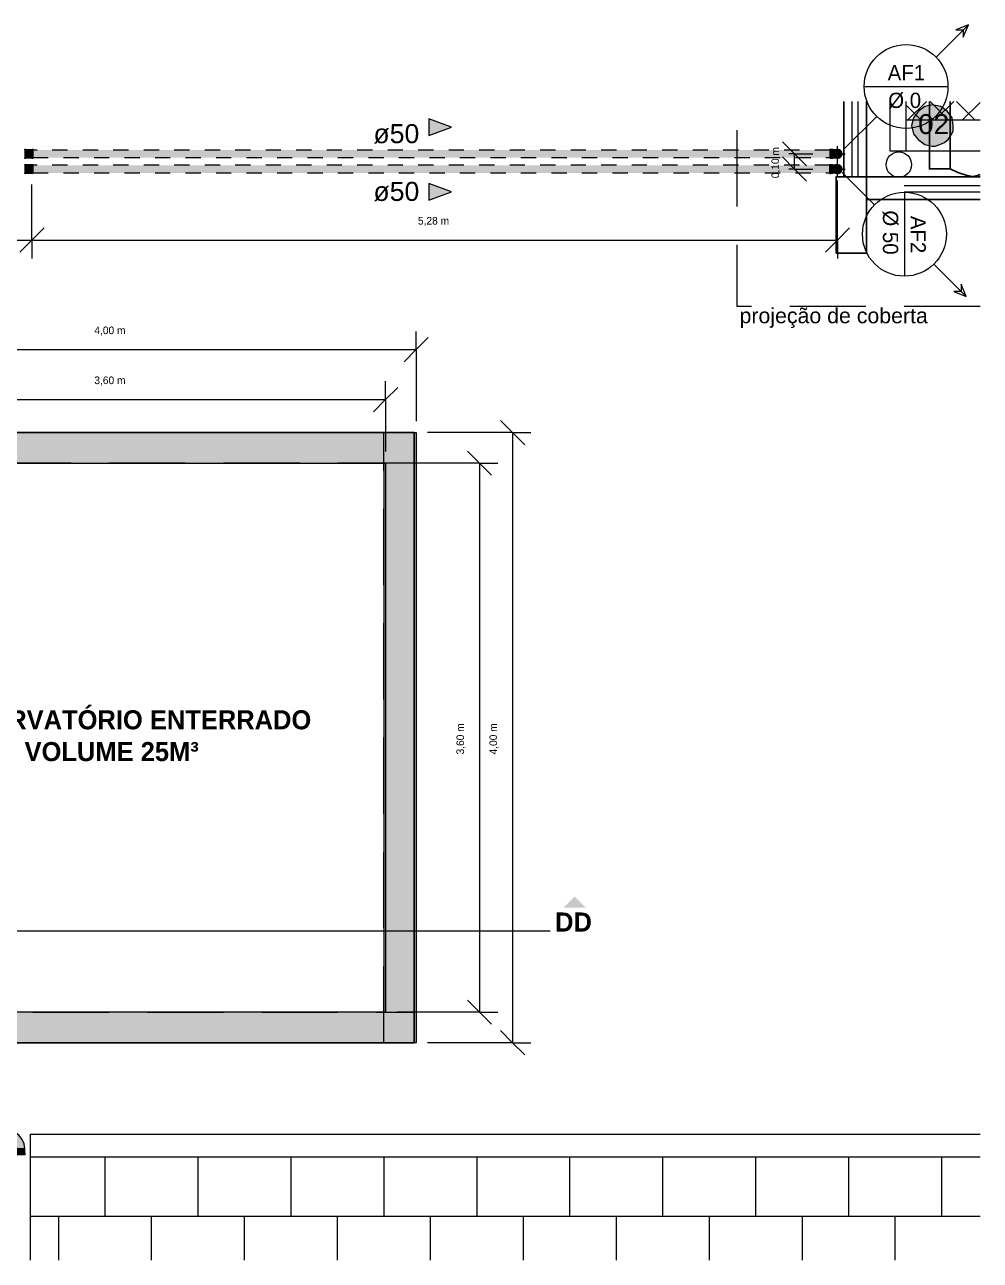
# Model space of a CAD drawing. Header units: metres. Extents: x 147 to 427, y -16 to 162.
# Drawn here: x 154.17 to 160.43, y 92.22 to 100.32 of the extents above; entities that cross this region are included whole.
import ezdxf

# ---------------------------------------------------------------- set-up
doc = ezdxf.new("R2010")
doc.units = ezdxf.units.M
doc.linetypes.add('Aligning Line', pattern=[0.012, 0.006, -0.006])
doc.linetypes.add('IMPORT-Dashed _3_', pattern=[0.75, 0.5, -0.25])
doc.layers.add('1053_ARQ_BASE_MATADOURO_dwg', color=7, linetype='Continuous', lineweight=5, true_color=0x767676)
for name, color, linetype, lineweight in [('A-ANNO-DIMS', 7, 'Continuous', 5), ('A-ANNO-DIMS-50', 7, 'Continuous', 5), ('A-ANNO-NOTE', 7, 'Continuous', 5), ('A-DETL', 7, 'Continuous', 5), ('A-ESTRUTURA', 7, 'Continuous', 30), ('A-PAREDE', 7, 'Continuous', 30), ('A-PISO', 7, 'Continuous', 5), ('A-TEXTO1', 7, 'Continuous', 5), ('A-VISTA01', 7, 'Continuous', 20), ('A-WALL', 7, 'Continuous', 9), ('A_lay', 7, 'Continuous', 5), ('A_PROJEÇÃO', 7, 'IMPORT-Dashed _3_', 5), ('G-ANNO-SYMB', 7, 'Continuous', 5), ('G-ANNO-TEXT', 7, 'Continuous', 5), ('P-PIPE', 7, 'Continuous', 5), ('P-PIPE-CNTR', 7, 'Continuous', 5), ('P-PIPE-IDEN', 7, 'Continuous', 5), ('PDF_equip 1020', 7, 'Continuous', 5), ('PDF_EQUIPAMENTOS', 7, 'Continuous', 5), ('PDF_Text', 7, 'Continuous', 5)]:
    doc.layers.add(name, color=color, linetype=linetype, lineweight=lineweight)
doc.styles.add('Arial', font='arial.ttf', dxfattribs={"height": 0.1})
doc.styles.add('Arial_1', font='arial.ttf', dxfattribs={"height": 0.1308})
doc.styles.add('Arial_25', font='arial.ttf', dxfattribs={"height": 0.125})
doc.styles.add('Century Gothic', font='GOTHIC.TTF', dxfattribs={"height": 0.05})
doc.styles.add('Century Gothic_2', font='GOTHIC.TTF', dxfattribs={"height": 0.1})
doc.styles.add('Century Gothic_B', font='GOTHICB.TTF', dxfattribs={"height": 0.125})
doc.dimstyles.new('Setores_1_mm', dxfattribs={"dimscale": 0.3048, "dimtxt": 0.052208, "dimasz": 0.520833, "dimexe": 0.393701, "dimexo": 0.246063, "dimgap": 0.287073, "dimtad": 1, "dimrnd": 0.01, "dimzin": 0, "dimdsep": 46, "dimtxsty": 'Century Gothic', "dimblk1": 'OBLIQUE', "dimblk2": 'OBLIQUE', "dimsah": 1, "dimcen": 0.09, "dimazin": 0, "dimtfac": 1, "dimtdec": 4, "dimtix": 1, "dimtmove": 0, "dimatfit": 3, "dimfxl": 1, "dimtvp": 1, "dimtolj": 1, "dimtzin": 0, "dimarcsym": 2})

# ---------------------------------------------------------------- blocks, each defined once
blk = doc.blocks.new('AF_Soldavel_Curva 45_90 - Standard-3646028-RESERVATÓRIOS TÉRREO')
at = {"layer": 'P-PIPE', "true_color": 0x69503c}
for points in [[(-0.0947, -0.0272), (-0.078, -0.0251), (-0.0737, -0.0247), (-0.0559, -0.0206), (-0.0456, -0.0158), (-0.0416, -0.0141), (-0.0225, -0.0033), (0.0044, 0.0241), (0.0194, 0.0532), (0.0213, 0.0576), (0.0241, 0.071), (0.0263, 0.0896), (0.0269, 0.0947), (-0.0272, 0.0947), (-0.0323, 0.0688), (-0.0473, 0.047), (-0.0485, 0.0459), (-0.0698, 0.0321), (-0.0947, 0.0269), (-0.0947, -0.0269)], [(-0.0308, 0.1328), (-0.0308, 0.1253), (0.0307, 0.1253), (0.0307, 0.1328), (-0.0298, 0.1328)], [(-0.0308, 0.1253), (-0.0287, 0.1223), (0.0289, 0.1227), (0.0307, 0.1253), (-0.0298, 0.1253)], [(-0.0287, 0.0964), (0.0286, 0.0964), (0.0286, 0.1223), (-0.0287, 0.1223), (-0.0287, 0.1174)], [(-0.1328, -0.0268), (-0.1328, -0.0308), (-0.1253, -0.0308), (-0.1253, 0.0307), (-0.1328, 0.0307), (-0.1328, -0.0266)], [(-0.1253, -0.0268), (-0.1253, -0.0308), (-0.1223, -0.0287), (-0.1227, 0.0289), (-0.1253, 0.0307), (-0.1253, -0.0266)], [(-0.1223, -0.0177), (-0.1223, -0.0287), (-0.0964, -0.0287), (-0.0964, 0.0286), (-0.1223, 0.0286), (-0.1223, -0.0177)], [(-0.0964, -0.0263), (-0.0964, -0.0287), (-0.0947, -0.0265), (-0.0947, 0.0271), (-0.0964, 0.0286), (-0.0964, -0.0256)], [(0.0213, 0.0576), (0.0251, 0.0785), (0.0241, 0.071), (0.0221, 0.0615)]]:
    blk.add_hatch(color=27, dxfattribs=at).paths.add_polyline_path(points)
h = blk.add_hatch(color=27, dxfattribs=at)
h.paths.add_polyline_path([(-0.0287, 0.0964), (-0.0269, 0.0947), (0.0255, 0.0947), (0.0265, 0.0964), (-0.027, 0.0964)])
h.paths.add_polyline_path([(0.0262, 0.0947), (0.0271, 0.0947), (0.0286, 0.0964), (0.0269, 0.0964), (0.0264, 0.0952)])
at = {"layer": 'P-PIPE'}
for p, q in [((0.0307, 0.1328), (-0.0308, 0.1328)), ((-0.0308, 0.1253), (0.0307, 0.1253)), ((-0.0308, 0.1328), (-0.0308, 0.1253)), ((-0.0308, 0.1253), (-0.0287, 0.1223)), ((-0.0287, 0.1223), (0.0286, 0.1223)), ((-0.0287, 0.1223), (-0.0287, 0.0964)), ((-0.0287, 0.0964), (-0.0272, 0.0947)), ((-0.0287, 0.0964), (0.0286, 0.0964)), ((-0.0272, 0.0947), (0.0271, 0.0947)), ((0.0271, 0.0947), (0.0286, 0.0964)), ((0.0286, 0.1223), (0.0307, 0.1253)), ((0.0286, 0.0964), (0.0286, 0.1223)), ((0.0307, 0.1253), (0.0307, 0.1328)), ((-0.1253, 0.0307), (-0.1328, 0.0307)), ((-0.1328, 0.0307), (-0.1328, -0.0308)), ((-0.1223, 0.0286), (-0.1253, 0.0307)), ((-0.1253, 0.0307), (-0.1253, -0.0308)), ((-0.1223, 0.0286), (-0.1223, -0.0269)), ((-0.0964, 0.0286), (-0.1223, 0.0286)), ((-0.0964, 0.0286), (-0.0964, -0.0287)), ((-0.0947, 0.0271), (-0.0964, 0.0286)), ((-0.0947, 0.0271), (-0.0947, 0.0261)), ((-0.0947, 0.0255), (-0.0947, -0.0272)), ((-0.1328, -0.0308), (-0.1253, -0.0308)), ((-0.1253, -0.0308), (-0.1223, -0.0287)), ((-0.1223, -0.0269), (-0.1223, -0.0287)), ((-0.1223, -0.0287), (-0.0964, -0.0287)), ((-0.0964, -0.0287), (-0.0947, -0.0272))]:
    blk.add_line(p, q, dxfattribs=at)
at = {"layer": 'P-PIPE', "flags": 128}
for points in [[(-0.0947, -0.0272), (-0.0634, -0.023), (-0.0341, -0.011), (-0.0089, 0.0082), (0.0105, 0.0332), (0.0228, 0.0624), (0.0271, 0.0937), (0.0271, 0.0947)], [(-0.0272, 0.0947), (-0.0312, 0.0716), (-0.043, 0.0512), (-0.0611, 0.0361), (-0.0832, 0.0281), (-0.0947, 0.0271)]]:
    blk.add_lwpolyline(points, dxfattribs=at)
blk = doc.blocks.new('AÇO_Cotovelo 90 45 - AÇO_Cotovelo 90 45-3953197-RESERVATÓRIOS TÉRREO')
at = {"layer": 'P-PIPE', "true_color": 0x7f7f7f}
for points in [[(159.4523, 99.4697), (159.4523, 99.4991), (159.4488, 99.4973), (159.4488, 99.4957), (159.4488, 99.4697), (159.4497, 99.4697)], [(159.4523, 99.4697), (159.4558, 99.4697), (159.4555, 99.4978), (159.4523, 99.4991), (159.4523, 99.4697)], [(159.4558, 99.4697), (159.4674, 99.4698), (159.4679, 99.4797), (159.4679, 99.4957), (159.4557, 99.4957), (159.4558, 99.4697)], [(159.4681, 99.4697), (159.4709, 99.4697), (159.4767, 99.4862), (159.4908, 99.4957), (159.5067, 99.4957), (159.5207, 99.4851), (159.5261, 99.4697), (159.5292, 99.4697), (159.528, 99.4777), (159.5257, 99.4836), (159.5204, 99.4904), (159.5136, 99.4963), (159.5053, 99.4994), (159.4982, 99.5006), (159.4898, 99.4992), (159.4806, 99.4947), (159.4756, 99.4904), (159.47, 99.4822), (159.4679, 99.4743), (159.4679, 99.4697)], [(159.4679, 99.4743), (159.4687, 99.4783), (159.4709, 99.4836), (159.4771, 99.4917), (159.4829, 99.4963), (159.4837, 99.497), (159.4741, 99.4971), (159.4679, 99.4971), (159.4679, 99.475)], [(159.4718, 99.4697), (159.4733, 99.47), (159.4745, 99.4772), (159.4771, 99.4828), (159.4806, 99.4874), (159.4868, 99.4918), (159.4918, 99.4938), (159.4982, 99.4947), (159.5067, 99.493), (159.5108, 99.4913), (159.5169, 99.486), (159.5205, 99.4808), (159.5224, 99.4758), (159.5238, 99.4697), (159.5257, 99.4697), (159.5201, 99.486), (159.5067, 99.4957), (159.4898, 99.4957), (159.4761, 99.4858), (159.4709, 99.4697)], [(159.4523, 99.4403), (159.4523, 99.4697), (159.4488, 99.4697), (159.449, 99.4415), (159.4496, 99.4413)], [(159.4523, 99.4403), (159.4555, 99.4415), (159.4557, 99.449), (159.4556, 99.4536), (159.4558, 99.4697), (159.4523, 99.4697), (159.4523, 99.4431)], [(159.4982, 99.4388), (159.507, 99.4402), (159.516, 99.4447), (159.5219, 99.4503), (159.5263, 99.4568), (159.5286, 99.4646), (159.5292, 99.4697), (159.5257, 99.4697), (159.5198, 99.4531), (159.506, 99.4436), (159.4898, 99.4436), (159.4759, 99.4543), (159.4704, 99.4697), (159.4674, 99.4697), (159.4685, 99.4616), (159.4709, 99.4558), (159.4766, 99.448), (159.4829, 99.443), (159.4916, 99.4398), (159.494, 99.4394)], [(159.4679, 99.4423), (159.4835, 99.4428), (159.4809, 99.4443), (159.4745, 99.4505), (159.47, 99.4572), (159.4679, 99.4626), (159.4679, 99.4423)], [(159.5052, 99.4436), (159.5067, 99.4436), (159.5206, 99.4542), (159.5257, 99.4697), (159.5233, 99.4697), (159.5221, 99.4626), (159.5192, 99.4563), (159.5143, 99.4507), (159.5097, 99.4476), (159.5047, 99.4455), (159.4982, 99.4447), (159.4898, 99.4464), (159.4849, 99.4487), (159.4806, 99.452), (159.476, 99.4586), (159.4741, 99.4632), (159.4733, 99.4697), (159.4709, 99.4697), (159.4767, 99.4531), (159.4902, 99.4436), (159.5044, 99.4436)]]:
    blk.add_hatch(color=8, dxfattribs=at).paths.add_polyline_path(points)
h = blk.add_hatch(color=8, dxfattribs=at)
h.paths.add_polyline_path([(159.4488, 99.449), (159.4489, 99.4536), (159.4488, 99.4509)])
h.paths.add_polyline_path([(159.4488, 99.4436), (159.4488, 99.4436), (159.4488, 99.4447)])
h.paths.add_polyline_path([(159.4557, 99.4436), (159.4679, 99.444), (159.4674, 99.4697), (159.4558, 99.4697), (159.4557, 99.4447)])
at = {"layer": 'P-PIPE'}
for p, q in [((159.4488, 99.4957), (159.4488, 99.4971)), ((159.4488, 99.4971), (159.4488, 99.4957)), ((159.4499, 99.4971), (159.4488, 99.4971)), ((159.4488, 99.4971), (159.4488, 99.4938)), ((159.4488, 99.4914), (159.4488, 99.4801)), ((159.4679, 99.4971), (159.4546, 99.4971)), ((159.4558, 99.4971), (159.4558, 99.4957)), ((159.4679, 99.4971), (159.4679, 99.4961)), ((159.4679, 99.4955), (159.4679, 99.4862)), ((159.4679, 99.4849), (159.4679, 99.4861)), ((159.4679, 99.4853), (159.4679, 99.4743)), ((159.4953, 99.4971), (159.4982, 99.4971)), ((159.4488, 99.4592), (159.4488, 99.4479)), ((159.4488, 99.4423), (159.4488, 99.4436)), ((159.4488, 99.4432), (159.4488, 99.4423)), ((159.4553, 99.4423), (159.4679, 99.4423)), ((159.4558, 99.4436), (159.4558, 99.4423)), ((159.4558, 99.4423), (159.4558, 99.4436)), ((159.4679, 99.465), (159.4679, 99.4541)), ((159.4679, 99.4536), (159.4679, 99.4544)), ((159.4679, 99.4534), (159.4679, 99.4438)), ((159.4679, 99.4432), (159.4679, 99.4423))]:
    blk.add_line(p, q, dxfattribs=at)
at = {"layer": 'P-PIPE', "flags": 128}
for points in [[(159.4488, 99.4971), (159.4504, 99.5), (159.4523, 99.5006)], [(159.4488, 99.4953), (159.4488, 99.493), (159.4488, 99.4821), (159.4488, 99.4697)], [(159.4523, 99.5006), (159.4552, 99.499), (159.4558, 99.4971)], [(159.4558, 99.4697), (159.4558, 99.484), (159.4558, 99.4941), (159.4558, 99.4971)], [(159.5292, 99.4697), (159.5251, 99.485), (159.514, 99.4962), (159.4988, 99.5006), (159.4835, 99.4968), (159.472, 99.486), (159.4674, 99.4709), (159.4674, 99.4697)], [(159.4679, 99.4971), (159.483, 99.4971), (159.4847, 99.4971)], [(159.4488, 99.4697), (159.4488, 99.4554), (159.4488, 99.4453), (159.4488, 99.4423)], [(159.4523, 99.4388), (159.4493, 99.4404), (159.4488, 99.4423)], [(159.4558, 99.4423), (159.4541, 99.4393), (159.4523, 99.4388)], [(159.4558, 99.444), (159.4558, 99.4463), (159.4558, 99.4572), (159.4558, 99.4697)], [(159.4674, 99.4697), (159.4714, 99.4544), (159.4825, 99.4431), (159.4977, 99.4388), (159.513, 99.4425), (159.5245, 99.4534), (159.5291, 99.4685), (159.5292, 99.4697)], [(159.4847, 99.4423), (159.4832, 99.4423), (159.468, 99.4423), (159.4679, 99.4423)]]:
    blk.add_lwpolyline(points, dxfattribs=at)
at = {"layer": 'P-PIPE'}
for start, end in [(0, 180), (180, 0)]:
    blk.add_arc((159.4982, 99.4697), 0.0274, start, end, dxfattribs=at)
blk = doc.blocks.new('AÇO_Cotovelo 90 45 - AÇO_Cotovelo 90 45-V7-RESERVATÓRIOS TÉRREO')
at = {"layer": 'P-PIPE', "true_color": 0x7f7f7f}
for points in [[(159.4558, 99.3697), (159.4552, 99.397), (159.4543, 99.3994), (159.4523, 99.4006), (159.4498, 99.3992), (159.4488, 99.3938), (159.4488, 99.3697), (159.4523, 99.3697)], [(159.469, 99.3697), (159.4709, 99.3697), (159.4767, 99.3862), (159.4902, 99.3957), (159.5072, 99.3954), (159.5207, 99.3851), (159.5261, 99.3697), (159.5292, 99.3697), (159.5229, 99.3881), (159.5075, 99.3991), (159.4886, 99.399), (159.473, 99.3871), (159.469, 99.3751), (159.4679, 99.3697)], [(159.4679, 99.3713), (159.4733, 99.3879), (159.4848, 99.3969), (159.4761, 99.3971), (159.4679, 99.397), (159.4679, 99.375)], [(159.4523, 99.3388), (159.4558, 99.3436), (159.4558, 99.3697), (159.4488, 99.3697), (159.4488, 99.3434), (159.4502, 99.3399)], [(159.4558, 99.3697), (159.4675, 99.37), (159.4679, 99.3713), (159.4679, 99.3957), (159.4558, 99.3954), (159.4558, 99.3697)], [(159.5008, 99.3403), (159.5079, 99.3404), (159.5235, 99.3523), (159.5275, 99.3642), (159.5292, 99.3697), (159.5257, 99.3697), (159.5198, 99.3531), (159.5063, 99.3436), (159.4893, 99.344), (159.4759, 99.3543), (159.4709, 99.3697), (159.4674, 99.3695), (159.4736, 99.3513), (159.489, 99.3403), (159.4982, 99.3403)], [(159.4679, 99.3423), (159.4851, 99.3427), (159.4765, 99.3491), (159.473, 99.3523), (159.469, 99.3642), (159.4679, 99.3673), (159.4679, 99.3423)], [(159.4733, 99.3697), (159.4745, 99.3772), (159.4771, 99.3828), (159.4811, 99.3878), (159.4868, 99.3918), (159.4918, 99.3938), (159.4982, 99.3947), (159.5067, 99.393), (159.5108, 99.3913), (159.5159, 99.3874), (159.5205, 99.3808), (159.5224, 99.3761), (159.5238, 99.3697), (159.5257, 99.3697), (159.5204, 99.3858), (159.506, 99.3957), (159.4898, 99.3957), (159.4759, 99.3851), (159.4709, 99.3697), (159.4718, 99.3697)], [(159.5, 99.3436), (159.5067, 99.3436), (159.5204, 99.3536), (159.5257, 99.3697), (159.5233, 99.3697), (159.5223, 99.3629), (159.5194, 99.3565), (159.5159, 99.352), (159.5097, 99.3476), (159.5047, 99.3455), (159.4982, 99.3447), (159.4898, 99.3464), (159.4858, 99.348), (159.4806, 99.352), (159.476, 99.3586), (159.4741, 99.3632), (159.4733, 99.3697), (159.4709, 99.3697), (159.4761, 99.3536), (159.4908, 99.3436), (159.4982, 99.3436)]]:
    blk.add_hatch(color=8, dxfattribs=at).paths.add_polyline_path(points)
h = blk.add_hatch(color=8, dxfattribs=at)
h.paths.add_polyline_path([(159.4524, 99.3436), (159.4524, 99.3436), (159.4531, 99.3447)])
h.paths.add_polyline_path([(159.4558, 99.3436), (159.4679, 99.344), (159.4674, 99.3697), (159.4558, 99.3697), (159.4558, 99.3447)])
at = {"layer": 'P-PIPE'}
for p, q in [((159.4488, 99.3957), (159.4488, 99.3971)), ((159.4488, 99.3971), (159.4488, 99.3957)), ((159.4488, 99.3697), (159.4488, 99.3971)), ((159.4679, 99.3971), (159.4548, 99.3971)), ((159.4558, 99.3957), (159.4558, 99.3971)), ((159.4558, 99.3971), (159.4558, 99.3957)), ((159.4679, 99.3971), (159.4679, 99.3961)), ((159.4953, 99.3971), (159.4982, 99.3971)), ((159.4488, 99.3423), (159.4488, 99.3697)), ((159.4488, 99.3436), (159.4488, 99.3423)), ((159.4488, 99.3423), (159.4488, 99.3436)), ((159.4548, 99.3423), (159.4679, 99.3423)), ((159.4558, 99.3436), (159.4558, 99.3423)), ((159.4558, 99.3423), (159.4558, 99.3436)), ((159.4679, 99.3955), (159.4679, 99.3859)), ((159.4679, 99.3858), (159.4679, 99.3849)), ((159.4679, 99.3853), (159.4679, 99.3713)), ((159.4679, 99.368), (159.4679, 99.3541)), ((159.4679, 99.3544), (159.4679, 99.3536)), ((159.4679, 99.3534), (159.4679, 99.3438)), ((159.4679, 99.3432), (159.4679, 99.3423))]:
    blk.add_line(p, q, dxfattribs=at)
at = {"layer": 'P-PIPE', "flags": 128}
for points in [[(159.4488, 99.3971), (159.4504, 99.4), (159.4537, 99.4003), (159.4557, 99.3976), (159.4558, 99.3971)], [(159.5292, 99.3697), (159.5251, 99.385), (159.514, 99.3962), (159.4988, 99.4006), (159.4835, 99.3968), (159.472, 99.386), (159.4674, 99.3709), (159.4674, 99.3697)], [(159.4679, 99.3971), (159.483, 99.3971), (159.486, 99.3971)], [(159.4488, 99.3952), (159.4488, 99.393), (159.4488, 99.3821), (159.4488, 99.3697)], [(159.4488, 99.3697), (159.4488, 99.3554), (159.4488, 99.3453), (159.4488, 99.3437)], [(159.4558, 99.3423), (159.4541, 99.3393), (159.4508, 99.3391), (159.4488, 99.3418), (159.4488, 99.3423)], [(159.4558, 99.3697), (159.4558, 99.384), (159.4558, 99.3941), (159.4558, 99.3957)], [(159.4558, 99.3442), (159.4558, 99.3463), (159.4558, 99.3572), (159.4558, 99.3697)], [(159.4674, 99.3697), (159.4714, 99.3544), (159.4825, 99.3431), (159.4977, 99.3388), (159.513, 99.3425), (159.5245, 99.3534), (159.5291, 99.3685), (159.5292, 99.3697)], [(159.4857, 99.3423), (159.4832, 99.3423), (159.468, 99.3423), (159.4679, 99.3423)]]:
    blk.add_lwpolyline(points, dxfattribs=at)
at = {"layer": 'P-PIPE'}
for start, end in [(0, 180), (180, 0)]:
    blk.add_arc((159.4982, 99.3697), 0.0274, start, end, dxfattribs=at)
blk = doc.blocks.new('AÇO_Luva - AÇO_Luva-3707431-RESERVATÓRIOS TÉRREO')
at = {"layer": 'P-PIPE', "true_color": 0x7f7f7f}
for points in [[(0.0035, 0.0306), (0.007, 0.0271), (0.007, -0.0271), (0.0028, -0.0299), (0, -0.0271), (0, 0.0271), (0.0035, 0.0299)], [(0.0191, 0.0271), (0.048, 0.0271), (0.048, -0.0271), (0.007, -0.0271), (0.007, 0.0271)], [(0.0515, 0.0306), (0.055, 0.0271), (0.055, -0.0271), (0.0508, -0.0299), (0.048, -0.0271), (0.048, 0.0271), (0.0515, 0.0299)]]:
    blk.add_hatch(color=8, dxfattribs=at).paths.add_polyline_path(points)
at = {"layer": 'P-PIPE'}
for p, q in [((0.007, 0.0271), (0.048, 0.0271)), ((0.007, 0.0271), (0.007, -0.0271)), ((0.048, 0.0271), (0.048, -0.0271)), ((0.048, -0.0271), (0.007, -0.0271))]:
    blk.add_line(p, q, dxfattribs=at)
at = {"layer": 'P-PIPE', "flags": 128}
for points in [[(0.007, 0.0271), (0.0054, 0.03), (0.002, 0.0303), (0, 0.0276), (0, 0.0271)], [(0, -0.0271), (0, -0.0231), (0, -0.0122), (0, 0.0023), (0, 0.0161), (0, 0.0252), (0, 0.0271)], [(0.007, 0.0271), (0.007, 0.0231), (0.007, 0.0122), (0.007, -0.0023), (0.007, -0.0161), (0.007, -0.0252), (0.007, -0.0271)], [(0.055, 0.0271), (0.0534, 0.03), (0.05, 0.0303), (0.048, 0.0276), (0.048, 0.0271)], [(0.048, -0.0271), (0.048, -0.0231), (0.048, -0.0122), (0.048, 0.0023), (0.048, 0.0161), (0.048, 0.0252), (0.048, 0.0271)], [(0.055, 0.0271), (0.055, 0.0231), (0.055, 0.0122), (0.055, -0.0023), (0.055, -0.0161), (0.055, -0.0252), (0.055, -0.0271)], [(0, -0.0271), (0.0016, -0.03), (0.005, -0.0303), (0.007, -0.0276), (0.007, -0.0271)], [(0.048, -0.0271), (0.0496, -0.03), (0.053, -0.0303), (0.055, -0.0276), (0.055, -0.0271)]]:
    blk.add_lwpolyline(points, dxfattribs=at)
blk = doc.blocks.new('AÇO_Luva - AÇO_Luva-V18-RESERVATÓRIOS TÉRREO')
at = {"layer": 'P-PIPE', "true_color": 0x7f7f7f}
for points in [[(0.0035, -0.0306), (0, -0.0271), (0.0003, 0.0273), (0.0042, 0.0299), (0.007, 0.0271), (0.007, -0.0271), (0.0035, -0.0299)], [(0.0359, -0.0271), (0.007, -0.0271), (0.007, 0.0271), (0.048, 0.0271), (0.048, -0.0271), (0.045, -0.0271)], [(0.0515, -0.0306), (0.048, -0.0271), (0.0483, 0.0273), (0.0522, 0.0299), (0.055, 0.0271), (0.055, -0.0271), (0.0515, -0.0299)]]:
    blk.add_hatch(color=8, dxfattribs=at).paths.add_polyline_path(points)
at = {"layer": 'P-PIPE'}
for p, q in [((0.007, 0.0271), (0.048, 0.0271)), ((0.007, 0.0271), (0.007, -0.0271)), ((0.048, 0.0271), (0.048, -0.0271)), ((0.048, -0.0271), (0.007, -0.0271))]:
    blk.add_line(p, q, dxfattribs=at)
at = {"layer": 'P-PIPE', "flags": 128}
for points in [[(0.007, 0.0271), (0.0054, 0.03), (0.002, 0.0303), (0, 0.0276), (0, 0.0271)], [(0, -0.0271), (0, -0.0231), (0, -0.0122), (0, 0.0023), (0, 0.0161), (0, 0.0252), (0, 0.0271)], [(0.007, 0.0271), (0.007, 0.0231), (0.007, 0.0122), (0.007, -0.0023), (0.007, -0.0161), (0.007, -0.0252), (0.007, -0.0271)], [(0.055, 0.0271), (0.0534, 0.03), (0.05, 0.0303), (0.048, 0.0276), (0.048, 0.0271)], [(0.048, -0.0271), (0.048, -0.0231), (0.048, -0.0122), (0.048, 0.0023), (0.048, 0.0161), (0.048, 0.0252), (0.048, 0.0271)], [(0.055, 0.0271), (0.055, 0.0231), (0.055, 0.0122), (0.055, -0.0023), (0.055, -0.0161), (0.055, -0.0252), (0.055, -0.0271)], [(0, -0.0271), (0.0016, -0.03), (0.005, -0.0303), (0.007, -0.0276), (0.007, -0.0271)], [(0.048, -0.0271), (0.0496, -0.03), (0.053, -0.0303), (0.055, -0.0276), (0.055, -0.0271)]]:
    blk.add_lwpolyline(points, dxfattribs=at)
blk = doc.blocks.new('1053_ARQ_BASE_MATADOURO_dwg_arq geral tgov-4039641-RESERVATÓRIOS TÉRREO')
at = {"layer": 'A_lay', "true_color": 0xaaaaaa}
h = blk.add_hatch(dxfattribs=at)
h.set_pattern_fill('FP_1', color=253, style=0, pattern_type=2)
h.set_pattern_definition([(13, (207849.194, 9278514.813), (-0.035992168695, 0.1558992103656), []), (103, (207849.194, 9278514.813), (-0.11394177387784, 0.1379031260181), [0.16, -0.16])])
h.paths.add_polyline_path([(16.7425, 16.4414), (17.5354, 16.6264), (16.7425, 16.6264), (16.7425, 16.6218)])
at = {"color": 253, "lineweight": 5, "true_color": 0xaaaaaa}
blk.add_line((30.225, 9.7059), (23.9972, 9.7059), dxfattribs=at)
at = {"color": 253, "lineweight": 5, "true_color": 0xaaaaaa, "flags": 128}
blk.add_lwpolyline([(23.9972, 9.0294), (23.9972, 9.8559), (30.225, 9.8559)], dxfattribs=at)
at = {"layer": 'A-ESTRUTURA', "color": 253, "true_color": 0xaaaaaa, "flags": 128}
blk.add_lwpolyline([(29.2796, 15.6332), (29.2796, 16.1332), (29.4796, 16.1332), (29.4796, 15.6332)], close=True, dxfattribs=at)
at = {"layer": 'A-PAREDE', "color": 253, "true_color": 0xaaaaaa}
for p, q in [((29.3296, 16.1332), (29.3296, 16.6264)), ((29.4796, 15.9832), (30.225, 15.9832)), ((20.2829, 13.0309), (20.2829, 12.4809)), ((20.4329, 13.0342), (20.4329, 12.4845))]:
    blk.add_line(p, q, dxfattribs=at)
at = {"layer": 'A-PAREDE', "color": 253, "true_color": 0xaaaaaa, "flags": 128}
for points in [[(29.4796, 16.6264), (29.4796, 16.1332), (30.225, 16.1332)], [(17.2329, 13.6559), (20.4329, 13.6559), (20.4329, 13.0944)], [(20.4329, 12.4273), (20.4329, 10.4559), (17.2329, 10.4559), (17.2329, 13.6559)], [(20.1329, 10.6059), (17.5329, 10.6059), (17.3829, 10.7559), (17.3829, 13.3559), (17.5329, 13.5059), (20.1329, 13.5059), (20.2829, 13.3559), (20.2829, 13.0809)], [(20.2829, 12.4309), (20.2829, 10.7559), (20.1329, 10.6059)]]:
    blk.add_lwpolyline(points, dxfattribs=at)
blk.add_lwpolyline([(22.5125, 10.4559), (26.5125, 10.4559), (26.5125, 14.4559), (22.5125, 14.4559)], close=True, dxfattribs=at)
at = {"layer": 'A-PISO', "color": 253, "true_color": 0xaaaaaa}
for p, q in [((24.486, 9.3182), (24.486, 9.7059)), ((25.0956, 9.3182), (25.0956, 9.7059)), ((25.7052, 9.3182), (25.7052, 9.7059)), ((26.3148, 9.3182), (26.3148, 9.7059)), ((26.9244, 9.3182), (26.9244, 9.7059)), ((27.534, 9.3182), (27.534, 9.7059)), ((28.1436, 9.3182), (28.1436, 9.7059)), ((28.7532, 9.3182), (28.7532, 9.7059)), ((29.3628, 9.3182), (29.3628, 9.7059)), ((29.9724, 9.3182), (29.9724, 9.7059)), ((23.9972, 9.3182), (30.225, 9.3182)), ((24.1812, 9.0294), (24.1812, 9.3182)), ((24.7908, 9.0294), (24.7908, 9.3182)), ((25.4004, 9.0294), (25.4004, 9.3182)), ((26.01, 9.0294), (26.01, 9.3182)), ((26.6196, 9.0294), (26.6196, 9.3182)), ((27.2292, 9.0294), (27.2292, 9.3182)), ((27.8388, 9.0294), (27.8388, 9.3182)), ((28.4484, 9.0294), (28.4484, 9.3182)), ((29.058, 9.0294), (29.058, 9.3182)), ((29.6676, 9.0294), (29.6676, 9.3182))]:
    blk.add_line(p, q, dxfattribs=at)
at = {"layer": 'A-VISTA01', "color": 253, "true_color": 0xaaaaaa}
for p, q in [((16.7425, 16.2874), (18.1955, 16.6264)), ((17.5354, 16.6264), (16.7425, 16.4414))]:
    blk.add_line(p, q, dxfattribs=at)
at = {"layer": 'A_PROJEÇÃO', "color": 253, "true_color": 0xaaaaaa}
for p, q in [((29.3846, 16.1332), (29.3846, 16.6264)), ((29.4246, 16.1332), (29.4246, 16.6264)), ((30.225, 16.0732), (29.4796, 16.0732)), ((30.225, 16.0332), (29.4796, 16.0332)), ((22.7125, 14.4559), (22.7125, 10.4559)), ((26.3125, 10.4559), (26.3125, 14.4559)), ((26.5125, 14.2559), (22.5125, 14.2559)), ((22.5125, 10.6559), (26.5125, 10.6559))]:
    blk.add_line(p, q, dxfattribs=at)
at = {"layer": 'A_PROJEÇÃO', "color": 253, "true_color": 0xaaaaaa, "flags": 128}
blk.add_lwpolyline([(30.225, 15.2832), (28.6296, 15.2832), (28.6296, 16.6264)], dxfattribs=at)
at = {"layer": 'A-TEXTO1', "insert": (28.6462, 15.2729), "char_height": 0.1, "width": 1.476458, "attachment_point": 1, "line_spacing_factor": 0.941778, "style": 'Arial'}
blk.add_mtext('projeção de coberta', dxfattribs=at)
blk = doc.blocks.new('1053_ARQ_BASE_MATADOURO_dwg_ARQ GALPAO TGOV-4039645-RESERVATÓRIOS TÉRREO')
at = {"layer": 'PDF_Text', "true_color": 0xe2e2e2}
blk.add_hatch(color=254, dxfattribs=at).paths.add_polyline_path([(-12.1361, 6.4775), (-12.0742, 6.5022), (-12.0495, 6.5208), (-12.031, 6.5517), (-12.0186, 6.5764), (-12.0186, 6.6135), (-12.0248, 6.663), (-12.0557, 6.7062), (-12.099, 6.7372), (-12.1546, 6.7495), (-12.2041, 6.7372), (-12.2473, 6.7062), (-12.2782, 6.663), (-12.2906, 6.6135), (-12.2782, 6.5579), (-12.2473, 6.5208), (-12.2041, 6.4899), (-12.1546, 6.4775)])
at = {"layer": 'PDF_equip 1020', "color": 253, "true_color": 0xaaaaaa}
for p, q in [((-12.3277, 6.7705), (-12.3277, 6.4466)), ((-12.3277, 6.7495), (-12.2288, 6.6506)), ((-12.1929, 6.7705), (-12.3153, 6.6506)), ((-12.1694, 6.7705), (-12.0495, 6.6506)), ((-12.0136, 6.7705), (-12.1361, 6.6506)), ((-11.9963, 6.7705), (-11.8764, 6.6506)), ((-11.8398, 6.7652), (-11.9568, 6.6506)), ((-12.3277, 6.6506), (-11.8398, 6.6506))]:
    blk.add_line(p, q, dxfattribs=at)
at = {"layer": 'PDF_equip 1020', "color": 253, "true_color": 0xaaaaaa, "flags": 128}
blk.add_lwpolyline([(-12.4328, 6.7705), (-12.4328, 6.4466), (-11.8398, 6.4466)], dxfattribs=at)
at = {"layer": 'PDF_equip 1020', "color": 253, "true_color": 0xaaaaaa}
blk.add_circle((-12.3741, 6.3569), 0.0835, dxfattribs=at)
at = {"layer": 'PDF_EQUIPAMENTOS', "color": 253, "lineweight": 25, "true_color": 0xaaaaaa, "flags": 128}
for points in [[(-12.1731, 6.7705), (-12.1731, 6.3291), (-12.0371, 6.3291), (-12.0371, 6.7705)], [(-12.0371, 6.3291), (-11.9877, 6.3044), (-11.9258, 6.2858), (-11.8888, 6.2797), (-11.8578, 6.2858), (-11.8398, 6.2919)]]:
    blk.add_lwpolyline(points, dxfattribs=at)
at = {"layer": 'PDF_Text', "color": 253, "true_color": 0xaaaaaa, "flags": 128}
blk.add_lwpolyline([(-12.0186, 6.6135), (-12.0248, 6.663), (-12.0557, 6.7062), (-12.099, 6.7372), (-12.1546, 6.7495), (-12.2041, 6.7372), (-12.2473, 6.7062), (-12.2782, 6.663), (-12.2906, 6.6135), (-12.2782, 6.5579), (-12.2473, 6.5208), (-12.2041, 6.4899), (-12.1546, 6.4775), (-12.1361, 6.4775), (-12.1051, 6.4899), (-12.0742, 6.5022), (-12.0495, 6.5208), (-12.031, 6.5517), (-12.0186, 6.5764)], close=True, dxfattribs=at)
at = {"layer": 'PDF_Text', "insert": (-12.2473, 6.6883), "char_height": 0.1308, "width": 0.243392, "attachment_point": 1, "line_spacing_factor": 0.941778, "style": 'Arial_1'}
blk.add_mtext('02', dxfattribs=at)
blk = doc.blocks.new('1053_ARQ_BASE_MATADOURO_dwg-3625622-RESERVATÓRIOS TÉRREO')
for name, p in [('1053_ARQ_BASE_MATADOURO_dwg_arq geral tgov-4039641-RESERVATÓRIOS TÉRREO', (130.2098, 83.186)), ('1053_ARQ_BASE_MATADOURO_dwg_ARQ GALPAO TGOV-4039645-RESERVATÓRIOS TÉRREO', (172.2746, 93.0419))]:
    blk.add_blockref(name, p)
blk = doc.blocks.new('DIMBLOCK1-RESERVATÓRIOS TÉRREO')
at = {"layer": 'A-ANNO-DIMS-50', "lineweight": 25}
for p, q in [((157.1509, 97.442), (157.0715, 97.5213)), ((157.1509, 97.442), (157.2302, 97.3626)), ((157.1509, 93.842), (157.0715, 93.9213)), ((157.1509, 93.842), (157.2302, 93.7626))]:
    blk.add_line(p, q, dxfattribs=at)
at = {"layer": 'A-ANNO-DIMS-50'}
for p, q in [((157.1509, 97.442), (156.6099, 97.442)), ((157.1509, 97.442), (157.1509, 93.842)), ((157.1509, 97.442), (157.2709, 97.442)), ((157.1509, 93.842), (156.6099, 93.842)), ((157.1509, 93.842), (157.2709, 93.842))]:
    blk.add_line(p, q, dxfattribs=at)
at = {"layer": 'A-ANNO-DIMS-50', "color": 0, "insert": (156.9993, 95.5317), "char_height": 0.05, "width": 0.264523, "attachment_point": 1, "rotation": 90, "line_spacing_factor": 0.984502, "style": 'Century Gothic'}
blk.add_mtext('3,60 m', dxfattribs=at)
blk = doc.blocks.new('_Oblique')
at = {"color": 0, "linetype": 'ByBlock', "lineweight": -2}
blk.add_line((-0.5, -0.5), (0.5, 0.5), dxfattribs=at)
blk = doc.blocks.new('DIMBLOCK2-RESERVATÓRIOS TÉRREO')
at = {"layer": 'A-ANNO-DIMS-50'}
for p, q in [((152.9349, 97.8583), (152.9349, 97.9783)), ((156.5349, 97.8583), (156.5349, 97.9783)), ((152.9349, 97.8583), (156.5349, 97.8583)), ((152.9349, 97.8583), (152.9349, 97.517)), ((156.5349, 97.8583), (156.5349, 97.517))]:
    blk.add_line(p, q, dxfattribs=at)
at = {"layer": 'A-ANNO-DIMS-50', "lineweight": 25}
for p, q in [((152.9349, 97.8583), (152.8555, 97.7789)), ((152.9349, 97.8583), (153.0143, 97.9377)), ((156.5349, 97.8583), (156.4555, 97.7789)), ((156.5349, 97.8583), (156.6143, 97.9377))]:
    blk.add_line(p, q, dxfattribs=at)
at = {"layer": 'A-ANNO-DIMS-50', "color": 0, "insert": (154.6247, 98.0099), "char_height": 0.05, "width": 0.264523, "attachment_point": 1, "line_spacing_factor": 0.984502, "style": 'Century Gothic'}
blk.add_mtext('3,60 m', dxfattribs=at)
blk = doc.blocks.new('Corte - Padrão-73413-RESERVATÓRIOS TÉRREO')
at = {"layer": 'G-ANNO-SYMB'}
for points in [[(0.0005, 0.0045), (0.003, 0.002), (-0.002, 0.002)], [(-0.002, 0.001), (0.003, 0.001), (0.003, 0), (-0.002, 0)]]:
    blk.add_hatch(color=256, dxfattribs=at).paths.add_polyline_path(points)
blk = doc.blocks.new('Anotacao_Tuboseta - Fluxo 1-2612753-RESERVATÓRIOS TÉRREO')
at = {"layer": 'P-PIPE-IDEN'}
blk.add_hatch(color=256, dxfattribs=at).paths.add_polyline_path([(0, -0.00108), (0, 0.00108), (0.00297, 0)])
for p, q in [((0.00297, 0), (0, 0.00108)), ((0, 0.00108), (0, -0.00108)), ((0, -0.00108), (0.00297, 0))]:
    blk.add_line(p, q, dxfattribs=at)
blk = doc.blocks.new('DIMBLOCK5-RESERVATÓRIOS TÉRREO')
at = {"layer": 'A-ANNO-DIMS-50'}
for p, q in [((152.7349, 98.1859), (152.7349, 98.3059)), ((156.7349, 98.1859), (156.7349, 98.3059)), ((152.7349, 98.1859), (156.7349, 98.1859)), ((152.7349, 98.1859), (152.7349, 97.717)), ((156.7349, 98.1859), (156.7349, 97.717))]:
    blk.add_line(p, q, dxfattribs=at)
at = {"layer": 'A-ANNO-DIMS-50', "lineweight": 25}
for p, q in [((152.7349, 98.1859), (152.8143, 98.2653)), ((156.7349, 98.1859), (156.8143, 98.2653)), ((152.7349, 98.1859), (152.6555, 98.1065)), ((156.7349, 98.1859), (156.6555, 98.1065))]:
    blk.add_line(p, q, dxfattribs=at)
at = {"layer": 'A-ANNO-DIMS-50', "color": 0, "insert": (154.6247, 98.3375), "char_height": 0.05, "width": 0.264523, "attachment_point": 1, "line_spacing_factor": 0.984502, "style": 'Century Gothic'}
blk.add_mtext('4,00 m', dxfattribs=at)
blk = doc.blocks.new('DIMBLOCK6-RESERVATÓRIOS TÉRREO')
at = {"layer": 'A-ANNO-DIMS-50', "lineweight": 25}
for p, q in [((157.3674, 97.642), (157.2881, 97.7213)), ((157.3674, 97.642), (157.4468, 97.5626)), ((157.3674, 93.642), (157.2881, 93.7213)), ((157.3674, 93.642), (157.4468, 93.5626))]:
    blk.add_line(p, q, dxfattribs=at)
at = {"layer": 'A-ANNO-DIMS-50'}
for p, q in [((157.3674, 97.642), (156.8099, 97.642)), ((157.3674, 97.642), (157.3674, 93.642)), ((157.3674, 97.642), (157.4874, 97.642)), ((157.3674, 93.642), (156.8099, 93.642)), ((157.3674, 93.642), (157.4874, 93.642))]:
    blk.add_line(p, q, dxfattribs=at)
at = {"layer": 'A-ANNO-DIMS-50', "color": 0, "insert": (157.2159, 95.5317), "char_height": 0.05, "width": 0.264523, "attachment_point": 1, "rotation": 90, "line_spacing_factor": 0.984502, "style": 'Century Gothic'}
blk.add_mtext('4,00 m', dxfattribs=at)
blk = doc.blocks.new('Marcador de Tubulação Circular Century 2 - Sobe-874581-RESERVATÓRIOS TÉRREO')
at = {"layer": 'A-ANNO-NOTE'}
for p, q in [((0.01146, 0.00683), (0.00722, 0.00259)), ((0.01146, 0.00683), (0.00984, 0.00617)), ((0.0108, 0.00521), (0.01146, 0.00683)), ((0.00984, 0.00617), (0.0108, 0.00617)), ((0.0108, 0.00617), (0.0108, 0.00521)), ((-0.00221, -0.00127), (0.00879, -0.00127)), ((-0.00479, -0.00942), (-0.00056, -0.00519))]:
    blk.add_line(p, q, dxfattribs=at)
blk.add_circle((0.00329, -0.00127), 0.0055, dxfattribs=at)
blk = doc.blocks.new('DIMBLOCK11-RESERVATÓRIOS TÉRREO')
at = {"layer": 'A-ANNO-DIMS-50', "lineweight": 25}
for p, q in [((159.2168, 99.4697), (159.1374, 99.549)), ((159.2168, 99.3697), (159.1374, 99.449)), ((159.2168, 99.4697), (159.2961, 99.3903)), ((159.2168, 99.3697), (159.2961, 99.2903))]:
    blk.add_line(p, q, dxfattribs=at)
at = {"layer": 'A-ANNO-DIMS-50'}
for p, q in [((159.2168, 99.4697), (159.1795, 99.4697)), ((159.2168, 99.3697), (159.2168, 99.4697)), ((159.2168, 99.4697), (159.3368, 99.4697)), ((159.2168, 99.3697), (159.1795, 99.3697)), ((159.2168, 99.3697), (159.3368, 99.3697))]:
    blk.add_line(p, q, dxfattribs=at)
at = {"layer": 'A-ANNO-DIMS-50', "color": 0, "insert": (159.0652, 99.3095), "char_height": 0.05, "width": 0.264523, "attachment_point": 1, "rotation": 90, "line_spacing_factor": 0.984502, "style": 'Century Gothic'}
blk.add_mtext('0,10 m', dxfattribs=at)
blk = doc.blocks.new('DIMBLOCK12-RESERVATÓRIOS TÉRREO')
at = {"layer": 'A-ANNO-DIMS-50'}
for p, q in [((151.2168, 98.9042), (151.2168, 99.2697)), ((154.2158, 98.9042), (154.2158, 99.2676)), ((151.2168, 98.9042), (154.2158, 98.9042)), ((151.2168, 98.9042), (151.2168, 98.7842)), ((154.2158, 98.9042), (154.2158, 98.7842))]:
    blk.add_line(p, q, dxfattribs=at)
at = {"layer": 'A-ANNO-DIMS-50', "lineweight": 25}
for p, q in [((151.2168, 98.9042), (151.2962, 98.9836)), ((154.2158, 98.9042), (154.2952, 98.9836)), ((151.2168, 98.9042), (151.1375, 98.8248)), ((154.2158, 98.9042), (154.1364, 98.8248))]:
    blk.add_line(p, q, dxfattribs=at)
at = {"layer": 'A-ANNO-DIMS-50', "color": 0, "insert": (152.6061, 99.0558), "char_height": 0.05, "width": 0.264523, "attachment_point": 1, "line_spacing_factor": 0.984502, "style": 'Century Gothic'}
blk.add_mtext('3,00 m', dxfattribs=at)
blk = doc.blocks.new('DIMBLOCK13-RESERVATÓRIOS TÉRREO')
at = {"layer": 'A-ANNO-DIMS-50'}
for p, q in [((154.2158, 98.9042), (154.2158, 99.2676)), ((159.4983, 98.9042), (159.4983, 99.2947)), ((154.2158, 98.9042), (159.4983, 98.9042)), ((154.2158, 98.9042), (154.2158, 98.7842)), ((159.4983, 98.9042), (159.4983, 98.7842))]:
    blk.add_line(p, q, dxfattribs=at)
at = {"layer": 'A-ANNO-DIMS-50', "lineweight": 25}
for p, q in [((154.2158, 98.9042), (154.2952, 98.9836)), ((159.4983, 98.9042), (159.5776, 98.9836)), ((154.2158, 98.9042), (154.1364, 98.8248)), ((159.4983, 98.9042), (159.4189, 98.8248))]:
    blk.add_line(p, q, dxfattribs=at)
at = {"layer": 'A-ANNO-DIMS-50', "color": 0, "insert": (156.7468, 99.0558), "char_height": 0.05, "width": 0.264523, "attachment_point": 1, "line_spacing_factor": 0.984502, "style": 'Century Gothic'}
blk.add_mtext('5,28 m', dxfattribs=at)

msp = doc.modelspace()

# ---------------------------------------------------------------- hatches: boundary and pattern name
at = {"layer": 'A-WALL', "true_color": 0xeaeaea, "transparency": 33554483}
for points in [[(156.7349, 97.442), (156.7349, 97.642), (152.7349, 97.642), (152.7349, 97.442), (156.7223, 97.442)], [(156.7349, 93.642), (156.7349, 97.442), (156.5349, 97.442), (156.5349, 93.642), (156.7223, 93.642)], [(152.9349, 93.642), (156.5349, 93.642), (156.5349, 93.842), (152.9349, 93.842), (152.9349, 93.6531)]]:
    msp.add_hatch(color=254, dxfattribs=at).paths.add_polyline_path(points)
at = {"layer": 'P-PIPE', "true_color": 0xc0c0c0}
for points in [[(159.1708, 99.4697), (159.4488, 99.4697), (159.4488, 99.4947), (154.2228, 99.4942), (154.2228, 99.4697), (158.7495, 99.4697)], [(159.4983, 99.4447), (159.5047, 99.4455), (159.5108, 99.448), (159.5159, 99.452), (159.5199, 99.4572), (159.5224, 99.4632), (159.5231, 99.4708), (159.5224, 99.4761), (159.5199, 99.4822), (159.5159, 99.4874), (159.5108, 99.4913), (159.5047, 99.4938), (159.4983, 99.4947), (159.4918, 99.4938), (159.4858, 99.4913), (159.4796, 99.486), (159.4766, 99.4822), (159.4741, 99.4761), (159.4736, 99.4724), (159.4733, 99.4697), (159.4741, 99.4632), (159.4772, 99.4564), (159.4806, 99.452), (159.4868, 99.4476), (159.4918, 99.4455)], [(159.1708, 99.4447), (159.4488, 99.4449), (159.4487, 99.4697), (154.2228, 99.4697), (154.2228, 99.4447), (158.7495, 99.4447)], [(159.3815, 99.3697), (159.4488, 99.3697), (159.4488, 99.3947), (154.2228, 99.3942), (154.2228, 99.3697), (159.1708, 99.3697)], [(157.0642, 99.3447), (159.4488, 99.3447), (159.4488, 99.3697), (154.2228, 99.3697), (154.2228, 99.3447), (155.3789, 99.3447)], [(159.4983, 99.3447), (159.5047, 99.3455), (159.5108, 99.348), (159.5159, 99.352), (159.5199, 99.3572), (159.5225, 99.3639), (159.5233, 99.3697), (159.5224, 99.3761), (159.5199, 99.3822), (159.5159, 99.3874), (159.5108, 99.3913), (159.5047, 99.3938), (159.4983, 99.3947), (159.4918, 99.3938), (159.4858, 99.3913), (159.4806, 99.3874), (159.4766, 99.3822), (159.4741, 99.3761), (159.4741, 99.3761), (159.4733, 99.3694), (159.4741, 99.3632), (159.4766, 99.3572), (159.4806, 99.352), (159.4868, 99.3476), (159.4918, 99.3455)]]:
    msp.add_hatch(color=9, dxfattribs=at).paths.add_polyline_path(points)

# ---------------------------------------------------------------- linework, layer by layer
at = {"layer": 'A-DETL'}
for p, q in [((156.7223, 97.642), (152.7223, 97.642)), ((156.7223, 93.642), (156.7223, 97.642)), ((152.9223, 97.442), (156.5223, 97.442)), ((156.5223, 97.442), (156.5223, 93.842)), ((156.5223, 93.842), (152.9223, 93.842)), ((152.7223, 93.642), (156.7223, 93.642))]:
    msp.add_line(p, q, dxfattribs=at)
at = {"layer": 'A-WALL', "color": 253, "true_color": 0xaaaaaa}
for p, q in [((152.7349, 97.642), (156.7349, 97.642)), ((156.7349, 97.642), (156.7349, 93.642)), ((156.7349, 93.642), (152.7349, 93.642))]:
    msp.add_line(p, q, dxfattribs=at)
at = {"layer": 'A-WALL', "color": 9, "true_color": 0xbdbdbd}
for p, q in [((152.9349, 97.442), (156.5349, 97.442)), ((156.5349, 97.442), (156.5349, 93.842)), ((156.5349, 93.842), (152.9349, 93.842))]:
    msp.add_line(p, q, dxfattribs=at)
at = {"layer": 'G-ANNO-SYMB'}
msp.add_line((146.9727, 94.3758), (157.7991, 94.3758), dxfattribs=at)
at = {"layer": 'P-PIPE', "linetype": 'Aligning Line', "lineweight": 15}
for p, q in [((154.1869, 99.4947), (154.1743, 99.4947)), ((154.2163, 99.4947), (154.2037, 99.4947)), ((159.4488, 99.4947), (154.2226, 99.4947)), ((154.1746, 99.4447), (154.1869, 99.4447)), ((154.2037, 99.4447), (154.2163, 99.4447)), ((154.2226, 99.4447), (159.4488, 99.4447)), ((154.1869, 99.3947), (154.1743, 99.3947)), ((154.1743, 99.3447), (154.1869, 99.3447)), ((154.216, 99.3947), (154.2037, 99.3947)), ((154.2037, 99.3447), (154.2163, 99.3447)), ((159.4488, 99.3947), (154.2223, 99.3947)), ((154.2226, 99.3447), (159.4488, 99.3447))]:
    msp.add_line(p, q, dxfattribs=at)
at = {"layer": 'P-PIPE'}
for centre, start, end in [((159.4983, 99.4697), 90, 180), ((159.4983, 99.4697), 0, 90), ((159.4983, 99.4697), 180, 270), ((159.4983, 99.4697), 270, 0), ((159.4983, 99.3697), 90, 180), ((159.4983, 99.3697), 180, 270), ((159.4983, 99.3697), 0, 90), ((159.4983, 99.3697), 270, 0)]:
    msp.add_arc(centre, 0.025, start, end, dxfattribs=at)
at = {"layer": 'P-PIPE-CNTR'}
for p, q in [((159.4983, 99.4197), (159.4983, 99.5197)), ((159.4483, 99.4697), (159.5483, 99.4697)), ((159.4983, 99.3197), (159.4983, 99.4197)), ((159.4483, 99.3697), (159.5483, 99.3697))]:
    msp.add_line(p, q, dxfattribs=at)

# ---------------------------------------------------------------- block references
at = {"layer": '1053_ARQ_BASE_MATADOURO_dwg', "color": 253, "true_color": 0xaaaaaa}
msp.add_blockref('1053_ARQ_BASE_MATADOURO_dwg-3625622-RESERVATÓRIOS TÉRREO', (0, 0), dxfattribs=at)
at = {"layer": 'A-ANNO-NOTE', "xscale": 50, "yscale": 50, "zscale": 50}
msp.add_blockref('Marcador de Tubulação Circular Century 2 - Sobe-874581-RESERVATÓRIOS TÉRREO', (159.7835, 99.9748), dxfattribs=at)
at = {"layer": 'A-ANNO-NOTE', "xscale": 50, "yscale": 50, "zscale": 50, "rotation": 269.9999999999997}
msp.add_blockref('Marcador de Tubulação Circular Century 2 - Sobe-874581-RESERVATÓRIOS TÉRREO', (160.0007, 99.1068), dxfattribs=at)
at = {"layer": 'G-ANNO-SYMB', "extrusion": (0, 0, -1), "xscale": 49.99999999999998, "yscale": 49.99999999999998, "zscale": 49.99999999999998}
msp.add_blockref('Corte - Padrão-73413-RESERVATÓRIOS TÉRREO', (-157.7991, 94.3758), dxfattribs=at)
at = {"layer": 'P-PIPE', "extrusion": (0, 0, -1), "rotation": 180}
msp.add_blockref('AÇO_Luva - AÇO_Luva-3707431-RESERVATÓRIOS TÉRREO', (-154.1678, 99.4697), dxfattribs=at)
at = {"layer": 'P-PIPE'}
for name in ['AÇO_Cotovelo 90 45 - AÇO_Cotovelo 90 45-3953197-RESERVATÓRIOS TÉRREO', 'AÇO_Cotovelo 90 45 - AÇO_Cotovelo 90 45-V7-RESERVATÓRIOS TÉRREO']:
    msp.add_blockref(name, (0, 0), dxfattribs=at)
at = {"layer": 'P-PIPE', "extrusion": (0, 0, -1)}
msp.add_blockref('AÇO_Luva - AÇO_Luva-V18-RESERVATÓRIOS TÉRREO', (-154.2228, 99.3697), dxfattribs=at)
at = {"layer": 'P-PIPE', "rotation": 90}
msp.add_blockref('AF_Soldavel_Curva 45_90 - Standard-3646028-RESERVATÓRIOS TÉRREO', (154.1407, 93.042), dxfattribs=at)
at = {"layer": 'P-PIPE-IDEN', "xscale": 49.99999999999998, "yscale": 49.99999999999998, "zscale": 49.99999999999998}
for p in [(156.8179, 99.6442), (156.8179, 99.2204)]:
    msp.add_blockref('Anotacao_Tuboseta - Fluxo 1-2612753-RESERVATÓRIOS TÉRREO', p, dxfattribs=at)

# ---------------------------------------------------------------- texts
at = {"layer": 'A-ANNO-NOTE', "char_height": 0.1, "attachment_point": 1, "style": 'Century Gothic_2'}
for s, insert, width in [('AF1', (159.8275, 100.0515), 0.296624), ('Ø 0', (159.8311, 99.8703), 0.292616)]:
    msp.add_mtext(s, dxfattribs=dict(at, insert=insert, width=width))
at = {"layer": 'A-ANNO-NOTE', "char_height": 0.1, "attachment_point": 1, "rotation": 270, "style": 'Century Gothic_2'}
for s, insert, width in [('Ø 50', (159.8962, 99.0988), 0.388818), ('AF2', (160.0774, 99.0629), 0.296624)]:
    msp.add_mtext(s, dxfattribs=dict(at, insert=insert, width=width))
at = {"layer": 'G-ANNO-TEXT', "char_height": 0.125, "attachment_point": 1, "style": 'Century Gothic_B'}
for s, insert, width in [('RESERVATÓRIO ENTERRADO', (153.6049, 95.8216), 2.785864), ('VOLUME 25M³', (154.1671, 95.6132), 1.427004)]:
    msp.add_mtext(s, dxfattribs=dict(at, insert=insert, width=width))
at = {"layer": 'P-PIPE-IDEN', "char_height": 0.125, "width": 0.360759, "attachment_point": 1, "style": 'Arial_25'}
for insert in [(156.4549, 99.6645), (156.4549, 99.2859)]:
    msp.add_mtext('ø50', dxfattribs=dict(at, insert=insert))

# ---------------------------------------------------------------- dimensions: what is measured, and where the dimension line sits
at = {"layer": 'A-ANNO-DIMS'}
for base, p1, p2, override, picture, middle in [((159.2168, 99.4697), (159.1045, 99.3697), (159.1045, 99.4697), {"dimpost": '<>', "dimfxl": 0.1}, 'DIMBLOCK11-RESERVATÓRIOS TÉRREO', (159.103, 99.4197)), ((157.3674, 93.642), (156.7349, 97.642), (156.7349, 93.642), {"dimpost": '<>', "dimfxl": 4}, 'DIMBLOCK6-RESERVATÓRIOS TÉRREO', (157.2537, 95.642)), ((157.1509, 93.842), (156.5349, 97.442), (156.5349, 93.842), {"dimpost": '<>', "dimfxl": 3.6}, 'DIMBLOCK1-RESERVATÓRIOS TÉRREO', (157.0371, 95.642))]:
    dim = msp.add_linear_dim(base=base, p1=p1, p2=p2, angle=90, dimstyle='Setores_1_mm', override=override, dxfattribs=at)
    dim.commit()
    dim.dimension.update_dxf_attribs({"geometry": picture, "text_midpoint": middle})
for base, p1, p2, override, picture, middle in [((154.2158, 98.9042), (151.2168, 99.3447), (154.2158, 99.3426), {"dimpost": '<>', "dimfxl": 2.998958}, 'DIMBLOCK12-RESERVATÓRIOS TÉRREO', (152.7163, 99.0179)), ((159.4983, 98.9042), (154.2158, 99.3426), (159.4983, 99.3697), {"dimpost": '<>', "dimfxl": 5.282513}, 'DIMBLOCK13-RESERVATÓRIOS TÉRREO', (156.857, 99.0179)), ((156.7349, 98.1859), (152.7349, 97.642), (156.7349, 97.642), {"dimpost": '<>', "dimfxl": 4}, 'DIMBLOCK5-RESERVATÓRIOS TÉRREO', (154.7349, 98.2997)), ((156.5349, 97.8583), (152.9349, 97.442), (156.5349, 97.442), {"dimpost": '<>', "dimfxl": 3.6}, 'DIMBLOCK2-RESERVATÓRIOS TÉRREO', (154.7349, 97.972))]:
    dim = msp.add_linear_dim(base=base, p1=p1, p2=p2, dimstyle='Setores_1_mm', override=override, dxfattribs=at)
    dim.commit()
    dim.dimension.update_dxf_attribs({"geometry": picture, "text_midpoint": middle})

# ---------------------------------------------------------------- next in the draw order: texts
at = {"layer": 'G-ANNO-TEXT', "color": 5, "true_color": 0x0000ff, "insert": (157.6465, 94.4957), "char_height": 0.125, "width": 0.296624, "attachment_point": 1, "style": 'Century Gothic_B', "bg_fill": 3, "box_fill_scale": 1.25, "bg_fill_color": 256, "bg_fill_true_color": 13158600, "bg_fill_transparency": 0}
msp.add_mtext('DD', dxfattribs=at)

doc.saveas('drawing.dxf')
